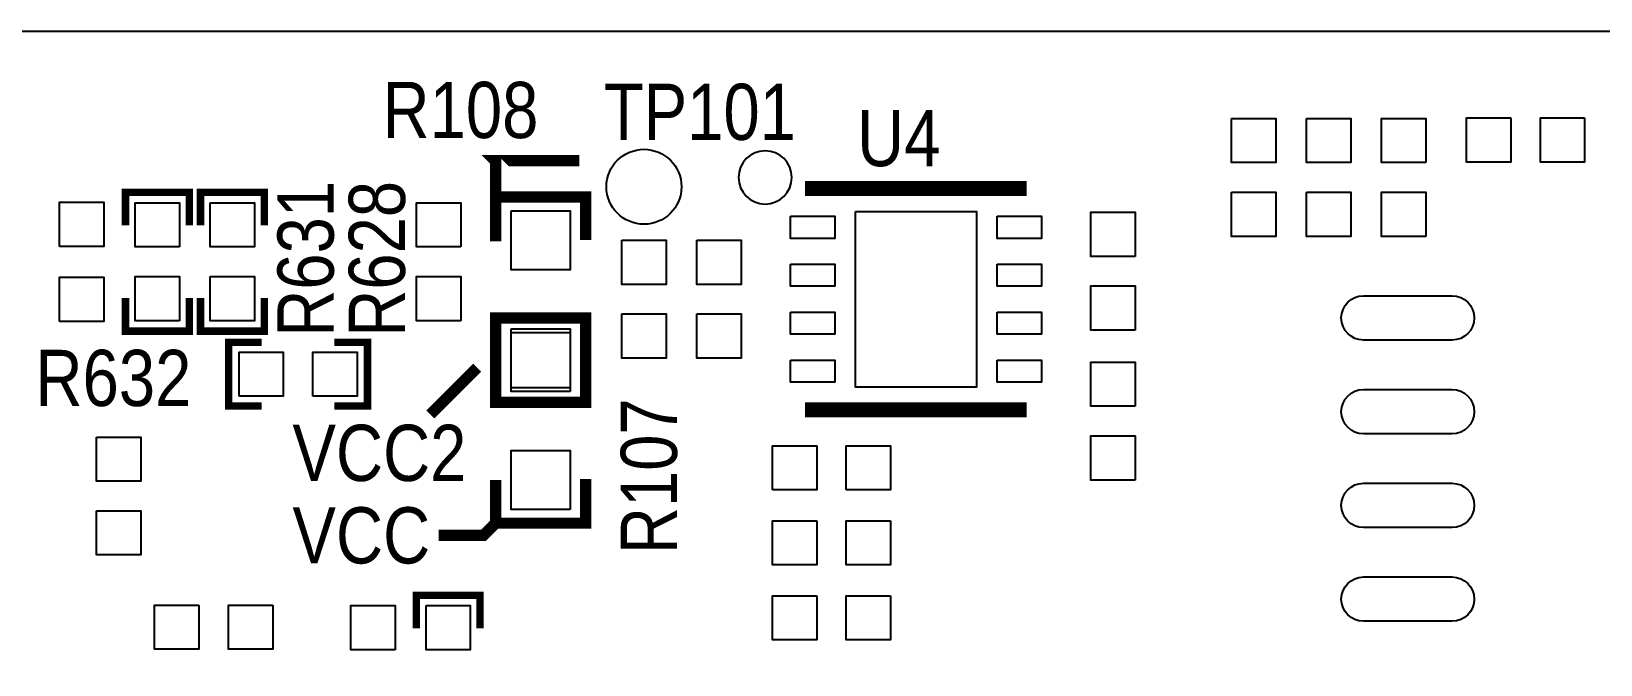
# Model space of a CAD drawing. Extents: x -34 to 106, y -22 to 53.
# Drawn here: x 52.4 to 73.64, y 26.42 to 35 of the extents above; entities that cross this region are included whole.
import ezdxf

# ---------------------------------------------------------------- set-up
doc = ezdxf.new("R2010")
doc.units = 0
for name, color, linetype in [('BG_OUTLINE', 1, 'CONTINUOUS'), ('BG_SILKTOP20240221', 40, 'CONTINUOUS'), ('PIN_TOP', 92, 'CONTINUOUS')]:
    doc.layers.add(name, color=color, linetype=linetype)

msp = doc.modelspace()

# ---------------------------------------------------------------- linework, layer by layer
at = {"layer": 'BG_OUTLINE'}
msp.add_lwpolyline([(0.007874, 2.999994, 0.414214), (3.007868, 0), (88.507824, 0, 0.414214), (91.507818, 2.999994), (91.507818, 10.500106), (84.807806, 10.500106), (84.807806, 24.500078), (91.507818, 24.500078), (91.507818, 31.999936, 0.414214), (88.507824, 34.99993), (3.007868, 34.99993, 0.414214), (0.007874, 31.999936), (0.007874, 3.999992)], format="xyb", close=True, dxfattribs=at)
at = {"layer": 'BG_SILKTOP20240221'}
msp.add_lwpolyline([(62.692534, 33.02, 1), (61.970666, 33.02, 1)], format="xyb", close=True, dxfattribs=at)
for points, const_width in [([(58.683398, 32.7533), (58.683398, 33.239202), (58.674, 33.2486), (59.817, 33.2486)], 0.1524), ([(62.872874, 32.869124), (65.873122, 32.869124)], 0.2032), ([(54.5338, 32.368998), (54.5338, 32.8168), (53.6702, 32.8168), (53.6702, 32.368998)], 0.1016), ([(55.5498, 32.368998), (55.5498, 32.8168), (54.6862, 32.8168), (54.6862, 32.368998)], 0.1016), ([(59.902598, 32.17037), (59.902598, 32.7533), (58.683398, 32.7533), (58.683398, 32.153098)], 0.1524), ([(53.6702, 31.385002), (53.6702, 30.9372), (54.5338, 30.9372), (54.5338, 31.385002)], 0.1016), ([(54.6862, 31.385002), (54.6862, 30.9372), (55.5498, 30.9372), (55.5498, 31.385002)], 0.1016), ([(59.902598, 30.53207), (59.902598, 31.115), (58.683398, 31.115), (58.683398, 30.514798)], 0.1524), ([(55.515002, 30.7848), (55.0672, 30.7848), (55.0672, 29.9212), (55.515002, 29.9212)], 0.1016), ([(56.498998, 29.9212), (56.9468, 29.9212), (56.9468, 30.7848), (56.498998, 30.7848)], 0.1016), ([(58.683398, 30.55493), (58.683398, 29.972), (59.902598, 29.972), (59.902598, 30.572202)], 0.1524), ([(58.4327, 30.4419), (57.7977, 29.8069)], 0.1524), ([(62.872874, 29.868876), (65.873122, 29.868876)], 0.2032), ([(58.683398, 28.91663), (58.683398, 28.3337), (59.902598, 28.3337), (59.902598, 28.933902)], 0.1524), ([(57.912, 28.1686), (58.518298, 28.1686), (58.683398, 28.3337)], 0.1524), ([(58.4708, 26.907998), (58.4708, 27.3558), (57.6072, 27.3558), (57.6072, 26.907998)], 0.1016)]:
    msp.add_lwpolyline(points, dxfattribs=dict(at, const_width=const_width))
at = {"layer": 'PIN_TOP'}
for points in [[(68.645278, 33.819592), (69.244718, 33.819592), (69.244718, 33.220152), (68.645278, 33.220152)], [(69.661278, 33.819592), (70.260718, 33.819592), (70.260718, 33.220152), (69.661278, 33.220152)], [(71.276718, 33.220152), (70.677278, 33.220152), (70.677278, 33.819592), (71.276718, 33.819592)], [(72.427846, 33.82772), (72.427846, 33.22828), (71.828406, 33.22828), (71.828406, 33.82772)], [(73.42759, 33.82772), (73.42759, 33.22828), (72.82815, 33.22828), (72.82815, 33.82772)], [(68.645278, 32.819848), (69.244718, 32.819848), (69.244718, 32.220408), (68.645278, 32.220408)], [(69.661278, 32.819848), (70.260718, 32.819848), (70.260718, 32.220408), (69.661278, 32.220408)], [(71.276718, 32.220408), (70.677278, 32.220408), (70.677278, 32.819848), (71.276718, 32.819848)], [(52.778152, 32.08528), (52.778152, 32.68472), (53.377592, 32.68472), (53.377592, 32.08528)], [(54.40172, 32.077152), (53.80228, 32.077152), (53.80228, 32.676592), (54.40172, 32.676592)], [(54.81828, 32.676592), (55.41772, 32.676592), (55.41772, 32.077152), (54.81828, 32.077152)], [(58.21172, 32.077152), (57.61228, 32.077152), (57.61228, 32.676592), (58.21172, 32.676592)], [(58.892948, 32.56915), (59.693048, 32.56915), (59.693048, 31.76905), (58.892948, 31.76905)], [(63.552959, 32.55899), (65.193037, 32.55899), (65.193037, 30.17901), (63.552959, 30.17901)], [(67.339718, 31.950152), (66.740278, 31.950152), (66.740278, 32.549592), (67.339718, 32.549592)], [(62.672976, 32.494093), (63.272924, 32.494093), (63.272924, 32.194119), (62.672976, 32.194119)], [(65.473072, 32.494093), (66.07302, 32.494093), (66.07302, 32.194119), (65.473072, 32.194119)], [(60.390278, 32.168592), (60.989718, 32.168592), (60.989718, 31.569152), (60.390278, 31.569152)], [(61.406278, 32.168592), (62.005718, 32.168592), (62.005718, 31.569152), (61.406278, 31.569152)], [(52.778152, 31.06928), (52.778152, 31.66872), (53.377592, 31.66872), (53.377592, 31.06928)], [(54.40172, 31.077408), (53.80228, 31.077408), (53.80228, 31.676848), (54.40172, 31.676848)], [(54.81828, 31.676848), (55.41772, 31.676848), (55.41772, 31.077408), (54.81828, 31.077408)], [(58.21172, 31.077408), (57.61228, 31.077408), (57.61228, 31.676848), (58.21172, 31.676848)], [(62.672976, 31.844107), (63.272924, 31.844107), (63.272924, 31.544133), (62.672976, 31.544133)], [(65.473072, 31.844107), (66.07302, 31.844107), (66.07302, 31.544133), (65.473072, 31.544133)], [(67.339718, 30.950408), (66.740278, 30.950408), (66.740278, 31.549848), (67.339718, 31.549848)], [(60.390278, 31.168848), (60.989718, 31.168848), (60.989718, 30.569408), (60.390278, 30.569408)], [(61.406278, 31.168848), (62.005718, 31.168848), (62.005718, 30.569408), (61.406278, 30.569408)], [(62.672976, 31.193867), (63.272924, 31.193867), (63.272924, 30.893893), (62.672976, 30.893893)], [(65.473072, 31.193867), (66.07302, 31.193867), (66.07302, 30.893893), (65.473072, 30.893893)], [(58.892948, 30.96895), (59.693048, 30.96895), (59.693048, 30.16885), (58.892948, 30.16885)], [(59.693048, 30.11805), (58.892948, 30.11805), (58.892948, 30.91815), (59.693048, 30.91815)], [(55.207408, 30.05328), (55.207408, 30.65272), (55.806848, 30.65272), (55.806848, 30.05328)], [(56.207152, 30.05328), (56.207152, 30.65272), (56.806592, 30.65272), (56.806592, 30.05328)], [(62.672976, 30.543881), (63.272924, 30.543881), (63.272924, 30.243907), (62.672976, 30.243907)], [(65.473072, 30.543881), (66.07302, 30.543881), (66.07302, 30.243907), (65.473072, 30.243907)], [(67.339718, 29.918152), (66.740278, 29.918152), (66.740278, 30.517592), (67.339718, 30.517592)], [(53.278278, 29.501592), (53.877718, 29.501592), (53.877718, 28.902152), (53.278278, 28.902152)], [(62.430406, 28.78328), (62.430406, 29.38272), (63.029846, 29.38272), (63.029846, 28.78328)], [(63.43015, 28.78328), (63.43015, 29.38272), (64.02959, 29.38272), (64.02959, 28.78328)], [(67.339718, 28.918408), (66.740278, 28.918408), (66.740278, 29.517848), (67.339718, 29.517848)], [(59.693048, 28.51785), (58.892948, 28.51785), (58.892948, 29.31795), (59.693048, 29.31795)], [(53.278278, 28.501848), (53.877718, 28.501848), (53.877718, 27.902408), (53.278278, 27.902408)], [(63.029846, 28.36672), (63.029846, 27.76728), (62.430406, 27.76728), (62.430406, 28.36672)], [(64.02959, 28.36672), (64.02959, 27.76728), (63.43015, 27.76728), (63.43015, 28.36672)], [(54.663848, 27.22372), (54.663848, 26.62428), (54.064408, 26.62428), (54.064408, 27.22372)], [(55.663592, 27.22372), (55.663592, 26.62428), (55.064152, 26.62428), (55.064152, 27.22372)], [(57.32272, 26.616152), (56.72328, 26.616152), (56.72328, 27.215592), (57.32272, 27.215592)], [(57.73928, 27.215592), (58.33872, 27.215592), (58.33872, 26.616152), (57.73928, 26.616152)], [(63.029846, 27.35072), (63.029846, 26.75128), (62.430406, 26.75128), (62.430406, 27.35072)], [(64.02959, 27.35072), (64.02959, 26.75128), (63.43015, 26.75128), (63.43015, 27.35072)]]:
    msp.add_lwpolyline(points, close=True, dxfattribs=at)
for points in [[(70.432803, 31.414974), (71.632953, 31.414974, -1), (71.632953, 30.815026), (70.432803, 30.815026, -1)], [(70.432803, 30.144974), (71.632953, 30.144974, -1), (71.632953, 29.545026), (70.432803, 29.545026, -1)], [(70.432803, 28.874974), (71.632953, 28.874974, -1), (71.632953, 28.275026), (70.432803, 28.275026, -1)], [(70.432803, 27.604974), (71.632953, 27.604974, -1), (71.632953, 27.005026), (70.432803, 27.005026, -1)]]:
    msp.add_lwpolyline(points, format="xyb", close=True, dxfattribs=at)
msp.add_circle((60.689998, 32.893), 0.508, dxfattribs=at)

# ---------------------------------------------------------------- texts
at = {"layer": 'BG_SILKTOP20240221', "width": 0.866667}
for s, p in [('R108', (57.15, 33.5534)), ('TP101', (60.1472, 33.528)), ('U4', (63.5762, 33.1724)), ('R632', (52.451, 29.9212)), ('VCC2', (55.9308, 28.9052)), ('VCC', (55.9308, 27.7876))]:
    msp.add_text(s, height=0.762, dxfattribs=at).set_placement(p)
for s, p in [('R631', (56.4896, 30.861)), ('R628', (57.4548, 30.861)), ('R107', (61.1378, 27.9146))]:
    msp.add_text(s, height=0.762, rotation=90, dxfattribs=at).set_placement(p)

doc.saveas('drawing.dxf')
